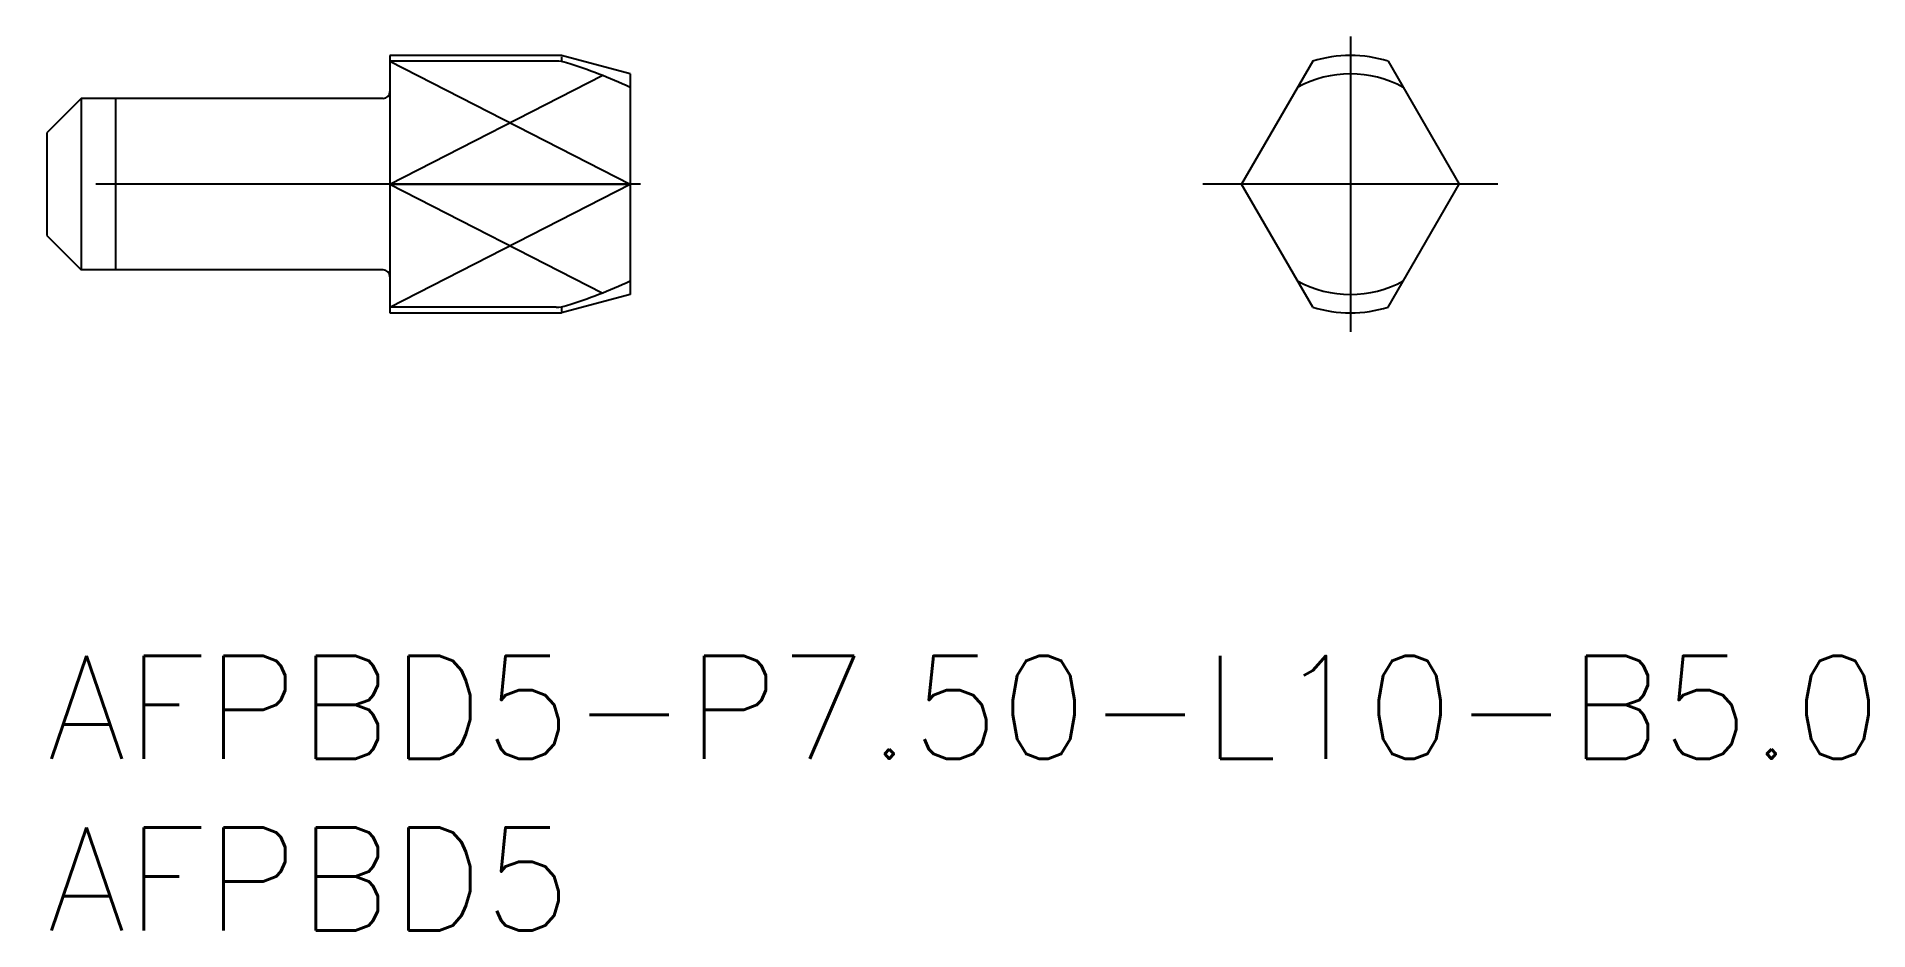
# Model space of a CAD drawing. Extents: x -0.3 to 53.1, y -8 to 18.1.
import ezdxf

# ---------------------------------------------------------------- set-up
doc = ezdxf.new("R2010")
doc.units = 0
doc.header["$LTSCALE"] = 0.5
doc.linetypes.add('CENTER', pattern=[50.8, 31.75, -6.35, 6.35, -6.35])
for name, color, linetype in [('MSM_CENTER', 1, 'CENTER'), ('MSM_CONTINUOUS', 7, 'CONTINUOUS'), ('MSM_NARROW', 5, 'CONTINUOUS'), ('MSM_PART_NUMBER', 7, 'CONTINUOUS')]:
    doc.layers.add(name, color=color, linetype=linetype)
doc.styles.get("Standard").update_dxf_attribs({"font": 'txt.shx', "height": 1, "bigfont": 'bigfont.shx'})

# ---------------------------------------------------------------- blocks, each defined once
blk = doc.blocks.new('*U4')
at = {"layer": 'MSM_PART_NUMBER'}
blk.add_text('AFPBD5-P7.50-L10-B5.0', height=3, dxfattribs=at).set_placement((0, -3))
blk = doc.blocks.new('*U5')
at = {"layer": 'MSM_PART_NUMBER'}
blk.add_text('AFPBD5', height=3, dxfattribs=at).set_placement((0, -8))

msp = doc.modelspace()

# ---------------------------------------------------------------- linework, layer by layer
at = {"layer": 'MSM_CENTER'}
for p, q in [((38, 18.05), (38, 9.45)), ((17.3, 13.75), (-0.3, 13.75)), ((42.3, 13.75), (33.7, 13.75))]:
    msp.add_line(p, q, dxfattribs=at)
at = {"layer": 'MSM_CONTINUOUS'}
for p, q in [((15, 17.5), (10, 17.5)), ((10, 17.5), (10, 10)), ((14.847, 17.335), (10, 17.335)), ((17, 16.964), (15, 17.5)), ((36.9, 17.335), (34.83, 13.75)), ((39.1, 17.335), (41.17, 13.75)), ((17, 16.964), (17, 10.536)), ((1, 16.25), (0, 15.25)), ((1, 16.25), (1, 11.25)), ((9.8, 16.25), (1, 16.25)), ((0, 15.25), (0, 12.25)), ((10, 13.75), (17, 13.75)), ((36.9, 10.165), (34.83, 13.75)), ((39.1, 10.165), (41.17, 13.75)), ((0, 12.25), (1, 11.25)), ((9.8, 11.25), (1, 11.25)), ((14.847, 10.165), (10, 10.165)), ((17, 10.536), (15, 10)), ((10, 10), (15, 10))]:
    msp.add_line(p, q, dxfattribs=at)
for centre, radius, start, end in [((14.847, 16.335), 1, 72.3529, 90), ((10.309, 2.068), 15.972, 65.2317, 72.3529), ((38, 13.75), 3.75, 72.9424, 107.0576), ((38, 13.75), 3.214, 61.3401, 118.6599), ((9.8, 16.45), 0.2, 270, 360), ((9.8, 11.05), 0.2, 0, 90), ((10.309, 25.432), 15.972, 287.6471, 294.7683), ((38, 13.75), 3.214, 241.3401, 298.6599), ((14.847, 11.165), 1, 270, 287.6471), ((38, 13.75), 3.75, 252.9424, 287.0576)]:
    msp.add_arc(centre, radius, start, end, dxfattribs=at)
at = {"layer": 'MSM_NARROW'}
for p, q in [((10, 17.335), (17, 13.75)), ((15, 17.463), (15, 17.355)), ((10, 13.75), (16.187, 16.919)), ((2, 16.25), (2, 11.25)), ((10, 10.165), (17, 13.75)), ((10, 13.75), (16.187, 10.581)), ((15, 10.145), (15, 10.037))]:
    msp.add_line(p, q, dxfattribs=at)

# ---------------------------------------------------------------- block references
at = {"layer": 'MSM_CONTINUOUS'}
for name in ['*U4', '*U5']:
    msp.add_blockref(name, (0, 0), dxfattribs=at)

doc.saveas('drawing.dxf')
